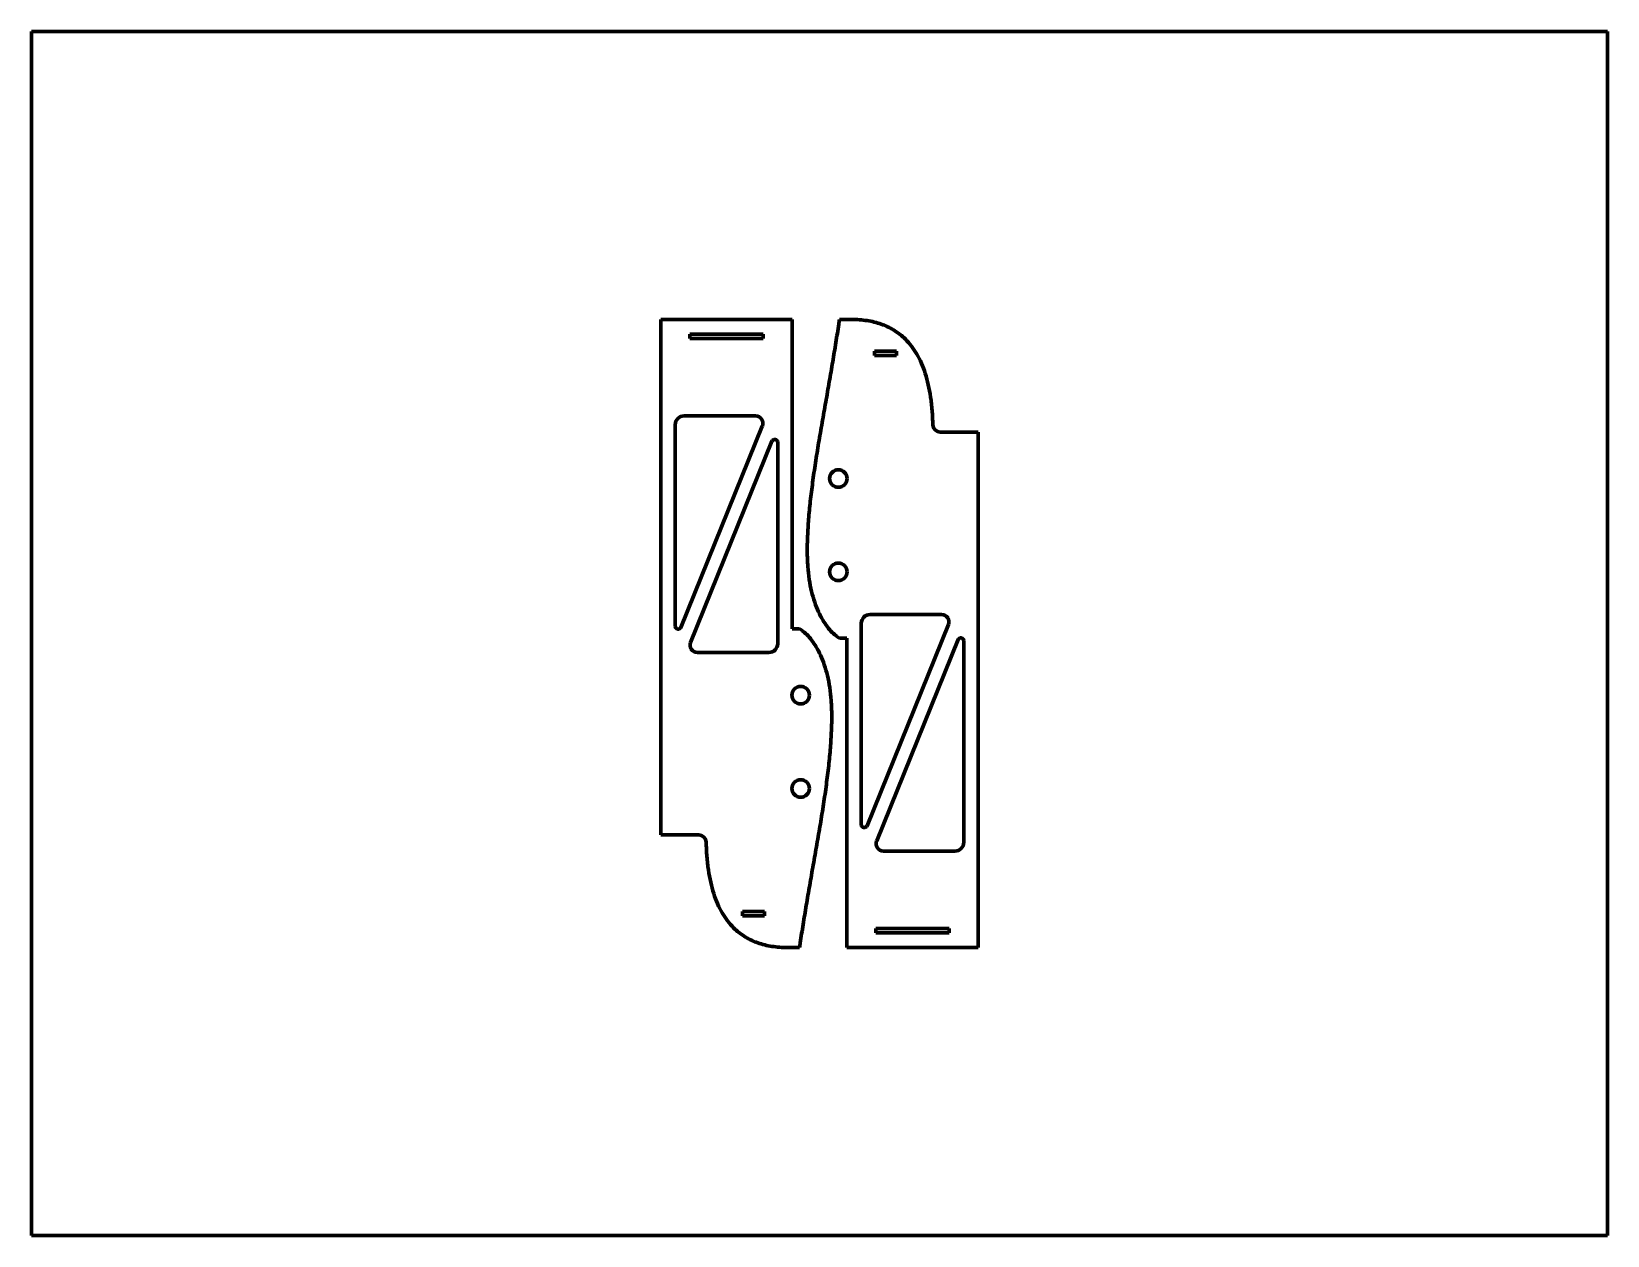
# Model space of a CAD drawing. Header units: millimetres. Extents: x 20 to 1098, y 20 to 844.
import ezdxf

# ---------------------------------------------------------------- set-up
doc = ezdxf.new("R2010")
doc.units = ezdxf.units.MM
doc.layers.add('1', color=7, linetype='Continuous', true_color=0xffffff)

msp = doc.modelspace()

# ---------------------------------------------------------------- linework, layer by layer
at = {"layer": '1', "color": 8, "linetype": 'Continuous', "lineweight": 70}
for p, q in [((20, 20), (20, 843.6)), ((1097.6, 843.6), (20, 843.6)), ((1097.6, 843.6), (1097.6, 20)), ((20, 20), (1097.6, 20))]:
    msp.add_line(p, q, dxfattribs=at)
at = {"layer": '1', "color": 155, "linetype": 'Continuous', "lineweight": 70}
for p, q in [((450.2, 646.6), (540.2, 646.6)), ((450.2, 294), (450.2, 646.6)), ((450.2, 646.6), (540.2, 646.6)), ((450.2, 294), (450.2, 646.6)), ((540.2, 646.6), (540.2, 435)), ((540.2, 646.6), (540.2, 435)), ((572.4, 646.6), (580.7, 646.6)), ((572.4, 646.6), (580.7, 646.6)), ((470.2, 633.6), (470.2, 636.6)), ((470.2, 636.6), (520.2, 636.6)), ((470.2, 633.6), (470.2, 636.6)), ((470.2, 636.6), (520.2, 636.6)), ((520.2, 636.6), (520.2, 633.6)), ((520.2, 636.6), (520.2, 633.6)), ((520.2, 633.6), (470.2, 633.6)), ((520.2, 633.6), (470.2, 633.6)), ((611.4, 625), (596.4, 625)), ((596.4, 625), (596.4, 622)), ((596.4, 625), (596.4, 622)), ((611.4, 625), (596.4, 625)), ((611.4, 622), (611.4, 625)), ((611.4, 622), (611.4, 625)), ((596.4, 622), (611.4, 622)), ((596.4, 622), (611.4, 622)), ((460.2, 436.8), (460.2, 574.6)), ((460.2, 436.8), (460.2, 574.6)), ((519.7, 573.7), (464, 436)), ((519.7, 573.7), (464, 436)), ((466.2, 580.6), (515.1, 580.6)), ((466.2, 580.6), (515.1, 580.6)), ((470.6, 425.7), (526.3, 563.4)), ((470.6, 425.7), (526.3, 563.4)), ((530.2, 562.6), (530.2, 424.8)), ((530.2, 562.6), (530.2, 424.8)), ((641.3, 569.6), (667.4, 569.6)), ((641.3, 569.6), (667.4, 569.6)), ((667.4, 569.6), (667.4, 217)), ((667.4, 569.6), (667.4, 217)), ((593.4, 444.8), (642.3, 444.8)), ((593.4, 444.8), (642.3, 444.8)), ((545.2, 435), (540.2, 435)), ((545.2, 435), (540.2, 435)), ((587.4, 301), (587.4, 438.8)), ((587.4, 301), (587.4, 438.8)), ((647, 437.9), (591.3, 300.2)), ((647, 437.9), (591.3, 300.2)), ((572.4, 428.6), (577.4, 428.6)), ((572.4, 428.6), (577.4, 428.6)), ((577.4, 217), (577.4, 428.6)), ((577.4, 217), (577.4, 428.6)), ((597.9, 289.9), (653.6, 427.6)), ((597.9, 289.9), (653.6, 427.6)), ((657.4, 426.8), (657.4, 289)), ((657.4, 426.8), (657.4, 289)), ((524.2, 418.8), (475.3, 418.8)), ((524.2, 418.8), (475.3, 418.8)), ((476.3, 294), (450.2, 294)), ((476.3, 294), (450.2, 294)), ((651.4, 283), (602.5, 283)), ((651.4, 283), (602.5, 283)), ((521.2, 241.6), (506.2, 241.6)), ((506.2, 241.6), (506.2, 238.6)), ((506.2, 241.6), (506.2, 238.6)), ((521.2, 241.6), (506.2, 241.6)), ((506.2, 238.6), (521.2, 238.6)), ((506.2, 238.6), (521.2, 238.6)), ((521.2, 238.6), (521.2, 241.6)), ((521.2, 238.6), (521.2, 241.6)), ((597.4, 230), (647.4, 230)), ((597.4, 227), (597.4, 230)), ((597.4, 227), (597.4, 230)), ((597.4, 230), (647.4, 230)), ((647.4, 227), (597.4, 227)), ((647.4, 227), (597.4, 227)), ((647.4, 230), (647.4, 227)), ((647.4, 230), (647.4, 227)), ((545.2, 217), (536.9, 217)), ((545.2, 217), (536.9, 217)), ((667.4, 217), (577.4, 217)), ((667.4, 217), (577.4, 217))]:
    msp.add_line(p, q, dxfattribs=at)
for centre in [(571.7, 537.8), (571.7, 537.8), (571.7, 474), (571.7, 474), (545.9, 389.6), (545.9, 389.6), (545.9, 325.8), (545.9, 325.8)]:
    msp.add_circle(centre, 6, dxfattribs=at)
for centre, radius, start, end in [((466.2, 574.6), 6, 90, 180), ((466.2, 574.6), 6, 90, 180), ((515.1, 575.6), 5, 337.9799, 90), ((515.1, 575.6), 5, 337.9799, 90), ((641.3, 574.6), 5, 181.3786, 270), ((641.3, 574.6), 5, 181.3786, 270), ((528.2, 562.6), 2, 0, 157.98), ((528.2, 562.6), 2, 0, 157.98), ((593.4, 438.8), 6, 90, 180), ((593.4, 438.8), 6, 90, 180), ((642.3, 439.8), 5, 337.9799, 90), ((642.3, 439.8), 5, 337.9799, 90), ((462.2, 436.8), 2, 180, 337.9799), ((462.2, 436.8), 2, 180, 337.9799), ((475.3, 423.8), 5, 157.98, 270), ((475.3, 423.8), 5, 157.98, 270), ((524.2, 424.8), 6, 270, 0), ((524.2, 424.8), 6, 270, 0), ((655.4, 426.8), 2, 0, 157.98), ((655.4, 426.8), 2, 0, 157.98), ((476.3, 289), 5, 1.3786, 90), ((476.3, 289), 5, 1.3786, 90), ((589.4, 301), 2, 180, 337.9799), ((589.4, 301), 2, 180, 337.9799), ((602.5, 288), 5, 157.98, 270), ((602.5, 288), 5, 157.98, 270), ((651.4, 289), 6, 270, 0), ((651.4, 289), 6, 270, 0)]:
    msp.add_arc(centre, radius, start, end, dxfattribs=at)
for points in [[(572.4, 646.6), (572.3, 645.5), (571.5, 640.3), (570, 630.6), (567.8, 617.5), (565.5, 604), (563.1, 590.1), (560.6, 576.1), (558.2, 562.2), (556, 548.6), (554.1, 535.3), (552.5, 522.4), (551.3, 510.2), (550.6, 498.7), (550.3, 487.9), (550.7, 478), (551.6, 468.9), (553.2, 460.7), (555.4, 453.3), (557.9, 446.8), (560.9, 441.1), (564, 436.4), (567.3, 432.6), (570.1, 430.1), (571.9, 428.9), (572.4, 428.6)], [(572.4, 646.6), (572.3, 645.5), (571.5, 640.3), (570, 630.6), (567.8, 617.5), (565.5, 604), (563.1, 590.1), (560.6, 576.1), (558.2, 562.2), (556, 548.6), (554.1, 535.3), (552.5, 522.4), (551.3, 510.2), (550.6, 498.7), (550.3, 487.9), (550.7, 478), (551.6, 468.9), (553.2, 460.7), (555.4, 453.3), (557.9, 446.8), (560.9, 441.1), (564, 436.4), (567.3, 432.6), (570.1, 430.1), (571.9, 428.9), (572.4, 428.6)], [(545.2, 217), (545.3, 218.1), (546.1, 223.3), (547.6, 233), (549.8, 246.1), (552.1, 259.6), (554.5, 273.5), (557, 287.5), (559.4, 301.4), (561.6, 315), (563.5, 328.3), (565.1, 341.2), (566.3, 353.4), (567, 364.9), (567.3, 375.7), (566.9, 385.6), (566, 394.7), (564.4, 402.9), (562.2, 410.3), (559.7, 416.8), (556.7, 422.5), (553.6, 427.2), (550.3, 431), (547.5, 433.5), (545.7, 434.7), (545.2, 435)], [(545.2, 217), (545.3, 218.1), (546.1, 223.3), (547.6, 233), (549.8, 246.1), (552.1, 259.6), (554.5, 273.5), (557, 287.5), (559.4, 301.4), (561.6, 315), (563.5, 328.3), (565.1, 341.2), (566.3, 353.4), (567, 364.9), (567.3, 375.7), (566.9, 385.6), (566, 394.7), (564.4, 402.9), (562.2, 410.3), (559.7, 416.8), (556.7, 422.5), (553.6, 427.2), (550.3, 431), (547.5, 433.5), (545.7, 434.7), (545.2, 435)]]:
    msp.add_open_spline(points, degree=3, knots=[0, 0, 0, 0, 0.014449, 0.070343, 0.129372, 0.190617, 0.253173, 0.316172, 0.378798, 0.440301, 0.500012, 0.557346, 0.611815, 0.663023, 0.710671, 0.754544, 0.794789, 0.831762, 0.865655, 0.896634, 0.924749, 0.949908, 0.972072, 0.991238, 1, 1, 1, 1], dxfattribs=at)
for points, degree in [([(580.7, 646.6), (581.4, 646.6), (582, 646.6)], 2), ([(580.7, 646.6), (582, 646.6)], 1), ([(582, 646.6), (634.6, 645.7), (636.3, 574.5)], 2), ([(582, 646.6), (634.6, 645.7), (636.3, 574.5)], 2), ([(535.6, 217), (483, 217.9), (481.3, 289.1)], 2), ([(535.6, 217), (483, 217.9), (481.3, 289.1)], 2), ([(536.9, 217), (536.2, 217), (535.6, 217)], 2), ([(536.9, 217), (535.6, 217)], 1)]:
    msp.add_open_spline(points, degree=degree, dxfattribs=at)

doc.saveas('drawing.dxf')
